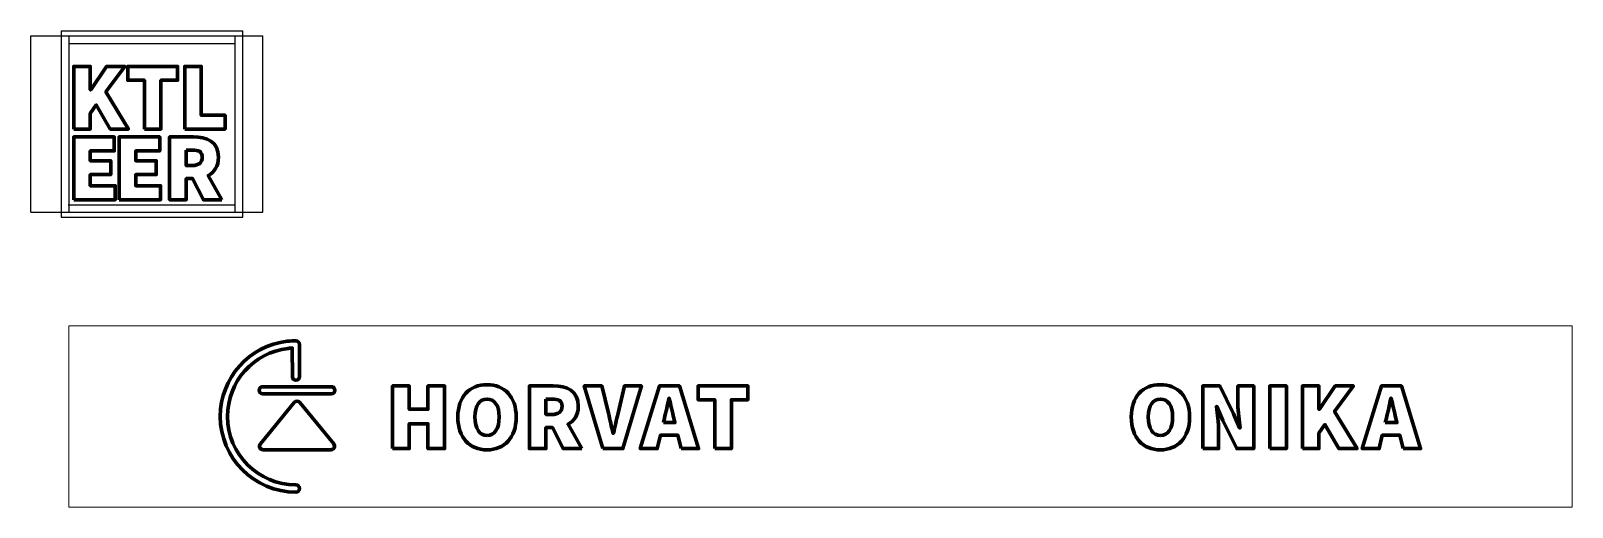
# Model space of a CAD drawing. Header units: centimetres. Extents: x -75 to 2980, y -600 to 345.
import ezdxf

# ---------------------------------------------------------------- set-up
doc = ezdxf.new("R2010")
doc.units = ezdxf.units.CM
doc.layers.add('komp_okvir', color=7, linetype='CONTINUOUS', true_color=0xffffff)
for name, color, linetype, lineweight, true_color in [('okvir', 1, 'CONTINUOUS', 25, 0xff0000), ('slova', 7, 'CONTINUOUS', 25, 0x000000), ('znak', 7, 'CONTINUOUS', 25, 0x000000)]:
    doc.layers.add(name, color=color, linetype=linetype, lineweight=lineweight, true_color=true_color)

msp = doc.modelspace()

# ---------------------------------------------------------------- linework, layer by layer
at = {"layer": 'komp_okvir', "color": 250, "lineweight": 20, "true_color": 0x545454}
msp.add_lwpolyline([(0, -600), (2980, -600), (2980, -240), (0, -240), (0, -600)], close=True, dxfattribs=at)
at = {"layer": 'okvir'}
for p, q in [((-15, 345), (345, 345)), ((-15, 345), (-15, -25)), ((345, -25), (345, 345)), ((-75, -15), (-75, 335)), ((-75, 335), (385, 335)), ((0, 335), (0, -15)), ((0, 320), (330, 320)), ((330, -15), (330, 335)), ((385, -15), (385, 335)), ((-1, 0), (330, 0)), ((-75, -15), (385, -15)), ((-15, -25), (345, -25))]:
    msp.add_line(p, q, dxfattribs=at)
at = {"layer": 'slova', "color": 250, "lineweight": 100, "true_color": 0x545454}
for points, knots in [([(10, 150), (10, 150), (42.9139, 150), (42.9139, 150), (42.9139, 150), (42.9139, 150), (42.9139, 181.014), (42.9139, 181.014), (42.9139, 181.014), (42.9139, 181.014), (54.7862, 197.8668), (54.7862, 197.8668), (54.7862, 197.8668), (54.7862, 197.8668), (82.3622, 150), (82.3622, 150), (82.3622, 150), (82.3622, 150), (118.3635, 150), (118.3635, 150), (118.3635, 150), (118.3635, 150), (73.9369, 223.9025), (73.9369, 223.9025), (73.9369, 223.9025), (73.9369, 223.9025), (111.0872, 274.4494), (111.0872, 274.4494), (111.0872, 274.4494), (111.0872, 274.4494), (75.0859, 274.4494), (75.0859, 274.4494), (75.0859, 274.4494), (75.0859, 274.4494), (43.6784, 228.1162), (43.6784, 228.1162), (43.6784, 228.1162), (43.6784, 228.1162), (42.9139, 228.1162), (42.9139, 228.1162), (42.9139, 228.1162), (42.9139, 228.1162), (42.9139, 274.4494), (42.9139, 274.4494), (42.9139, 274.4494), (42.9139, 274.4494), (10, 274.4494), (10, 274.4494), (10, 274.4494), (10, 274.4494), (10, 150), (10, 150)], [0, 0, 0, 0, 0.071428571, 0.071428571, 0.071428571, 0.071428571, 0.142857143, 0.142857143, 0.142857143, 0.142857143, 0.214285714, 0.214285714, 0.214285714, 0.214285714, 0.285714286, 0.285714286, 0.285714286, 0.285714286, 0.357142857, 0.357142857, 0.357142857, 0.357142857, 0.428571429, 0.428571429, 0.428571429, 0.428571429, 0.5, 0.5, 0.5, 0.5, 0.571428571, 0.571428571, 0.571428571, 0.571428571, 0.642857143, 0.642857143, 0.642857143, 0.642857143, 0.714285714, 0.714285714, 0.714285714, 0.714285714, 0.785714286, 0.785714286, 0.785714286, 0.785714286, 0.857142857, 0.857142857, 0.857142857, 0.857142857, 1, 1, 1, 1]), ([(150, 150), (150, 150), (182.9139, 150), (182.9139, 150), (182.9139, 150), (182.9139, 150), (182.9139, 246.8983), (182.9139, 246.8983), (182.9139, 246.8983), (182.9139, 246.8983), (215.8504, 246.8983), (215.8504, 246.8983), (215.8504, 246.8983), (215.8504, 246.8983), (215.8504, 274.4494), (215.8504, 274.4494), (215.8504, 274.4494), (215.8504, 274.4494), (117.0613, 274.4494), (117.0613, 274.4494), (117.0613, 274.4494), (117.0613, 274.4494), (117.0613, 246.8983), (117.0613, 246.8983), (117.0613, 246.8983), (117.0613, 246.8983), (150, 246.8983), (150, 246.8983), (150, 246.8983), (150, 246.8983), (150, 150), (150, 150)], [0, 0, 0, 0, 0.111111111, 0.111111111, 0.111111111, 0.111111111, 0.222222222, 0.222222222, 0.222222222, 0.222222222, 0.333333333, 0.333333333, 0.333333333, 0.333333333, 0.444444444, 0.444444444, 0.444444444, 0.444444444, 0.555555556, 0.555555556, 0.555555556, 0.555555556, 0.666666667, 0.666666667, 0.666666667, 0.666666667, 0.777777778, 0.777777778, 0.777777778, 0.777777778, 1, 1, 1, 1]), ([(230, 150), (230, 150), (310.0229, 150), (310.0229, 150), (310.0229, 150), (310.0229, 150), (310.0229, 177.5512), (310.0229, 177.5512), (310.0229, 177.5512), (310.0229, 177.5512), (262.9139, 177.5512), (262.9139, 177.5512), (262.9139, 177.5512), (262.9139, 177.5512), (262.9139, 274.4494), (262.9139, 274.4494), (262.9139, 274.4494), (262.9139, 274.4494), (230, 274.4494), (230, 274.4494), (230, 274.4494), (230, 274.4494), (230, 150), (230, 150)], [0, 0, 0, 0, 0.142857143, 0.142857143, 0.142857143, 0.142857143, 0.285714286, 0.285714286, 0.285714286, 0.285714286, 0.428571429, 0.428571429, 0.428571429, 0.428571429, 0.571428571, 0.571428571, 0.571428571, 0.571428571, 0.714285714, 0.714285714, 0.714285714, 0.714285714, 1, 1, 1, 1]), ([(10, 10), (10, 10), (92.3209, 10), (92.3209, 10), (92.3209, 10), (92.3209, 10), (92.3209, 37.5512), (92.3209, 37.5512), (92.3209, 37.5512), (92.3209, 37.5512), (42.9139, 37.5512), (42.9139, 37.5512), (42.9139, 37.5512), (42.9139, 37.5512), (42.9139, 59.7893), (42.9139, 59.7893), (42.9139, 59.7893), (42.9139, 59.7893), (83.5112, 59.7893), (83.5112, 59.7893), (83.5112, 59.7893), (83.5112, 59.7893), (83.5112, 87.3404), (83.5112, 87.3404), (83.5112, 87.3404), (83.5112, 87.3404), (42.9139, 87.3404), (42.9139, 87.3404), (42.9139, 87.3404), (42.9139, 87.3404), (42.9139, 106.8983), (42.9139, 106.8983), (42.9139, 106.8983), (42.9139, 106.8983), (90.4052, 106.8983), (90.4052, 106.8983), (90.4052, 106.8983), (90.4052, 106.8983), (90.4052, 134.4494), (90.4052, 134.4494), (90.4052, 134.4494), (90.4052, 134.4494), (10, 134.4494), (10, 134.4494), (10, 134.4494), (10, 134.4494), (10, 10), (10, 10)], [0, 0, 0, 0, 0.076923077, 0.076923077, 0.076923077, 0.076923077, 0.153846154, 0.153846154, 0.153846154, 0.153846154, 0.230769231, 0.230769231, 0.230769231, 0.230769231, 0.307692308, 0.307692308, 0.307692308, 0.307692308, 0.384615385, 0.384615385, 0.384615385, 0.384615385, 0.461538462, 0.461538462, 0.461538462, 0.461538462, 0.538461538, 0.538461538, 0.538461538, 0.538461538, 0.615384615, 0.615384615, 0.615384615, 0.615384615, 0.692307692, 0.692307692, 0.692307692, 0.692307692, 0.769230769, 0.769230769, 0.769230769, 0.769230769, 0.846153846, 0.846153846, 0.846153846, 0.846153846, 1, 1, 1, 1]), ([(100, 10), (100, 10), (182.3209, 10), (182.3209, 10), (182.3209, 10), (182.3209, 10), (182.3209, 37.5512), (182.3209, 37.5512), (182.3209, 37.5512), (182.3209, 37.5512), (132.9139, 37.5512), (132.9139, 37.5512), (132.9139, 37.5512), (132.9139, 37.5512), (132.9139, 59.7893), (132.9139, 59.7893), (132.9139, 59.7893), (132.9139, 59.7893), (173.5111, 59.7893), (173.5111, 59.7893), (173.5111, 59.7893), (173.5111, 59.7893), (173.5111, 87.3404), (173.5111, 87.3404), (173.5111, 87.3404), (173.5111, 87.3404), (132.9139, 87.3404), (132.9139, 87.3404), (132.9139, 87.3404), (132.9139, 87.3404), (132.9139, 106.8983), (132.9139, 106.8983), (132.9139, 106.8983), (132.9139, 106.8983), (180.4051, 106.8983), (180.4051, 106.8983), (180.4051, 106.8983), (180.4051, 106.8983), (180.4051, 134.4494), (180.4051, 134.4494), (180.4051, 134.4494), (180.4051, 134.4494), (100, 134.4494), (100, 134.4494), (100, 134.4494), (100, 134.4494), (100, 10), (100, 10)], [0, 0, 0, 0, 0.076923077, 0.076923077, 0.076923077, 0.076923077, 0.153846154, 0.153846154, 0.153846154, 0.153846154, 0.230769231, 0.230769231, 0.230769231, 0.230769231, 0.307692308, 0.307692308, 0.307692308, 0.307692308, 0.384615385, 0.384615385, 0.384615385, 0.384615385, 0.461538462, 0.461538462, 0.461538462, 0.461538462, 0.538461538, 0.538461538, 0.538461538, 0.538461538, 0.615384615, 0.615384615, 0.615384615, 0.615384615, 0.692307692, 0.692307692, 0.692307692, 0.692307692, 0.769230769, 0.769230769, 0.769230769, 0.769230769, 0.846153846, 0.846153846, 0.846153846, 0.846153846, 1, 1, 1, 1]), ([(303.7674, 10), (303.7674, 10), (276.7818, 58.249), (276.7818, 58.249), (276.7818, 58.249), (288.8395, 64.7608), (296.8734, 76.4249), (296.8734, 94.2503), (296.8734, 94.2503), (296.8734, 125.2665), (273.9093, 134.4494), (247.0932, 134.4494), (247.0932, 134.4494), (247.0932, 134.4494), (200, 134.4494), (200, 134.4494), (200, 134.4494), (200, 134.4494), (200, 10), (200, 10), (200, 10), (200, 10), (232.9139, 10), (232.9139, 10), (232.9139, 10), (232.9139, 10), (232.9139, 51.7463), (232.9139, 51.7463), (232.9139, 51.7463), (232.9139, 51.7463), (245.5597, 51.7463), (245.5597, 51.7463), (245.5597, 51.7463), (245.5597, 51.7463), (267.0243, 10), (267.0243, 10), (267.0243, 10), (267.0243, 10), (303.7674, 10), (303.7674, 10)], [0, 0, 0, 0, 0.090909091, 0.090909091, 0.090909091, 0.090909091, 0.181818182, 0.181818182, 0.181818182, 0.181818182, 0.272727273, 0.272727273, 0.272727273, 0.272727273, 0.363636364, 0.363636364, 0.363636364, 0.363636364, 0.454545455, 0.454545455, 0.454545455, 0.454545455, 0.545454545, 0.545454545, 0.545454545, 0.545454545, 0.636363636, 0.636363636, 0.636363636, 0.636363636, 0.727272727, 0.727272727, 0.727272727, 0.727272727, 0.818181818, 0.818181818, 0.818181818, 0.818181818, 1, 1, 1, 1]), ([(232.9139, 108.4296), (232.9139, 108.4296), (244.7952, 108.4296), (244.7952, 108.4296), (244.7952, 108.4296), (257.8233, 108.4296), (264.7263, 104.9825), (264.7263, 94.2503), (264.7263, 94.2503), (264.7263, 83.5202), (257.8233, 77.7662), (244.7952, 77.7662), (244.7952, 77.7662), (244.7952, 77.7662), (232.9139, 77.7662), (232.9139, 77.7662), (232.9139, 77.7662), (232.9139, 77.7662), (232.9139, 108.4296), (232.9139, 108.4296)], [0, 0, 0, 0, 0.166666667, 0.166666667, 0.166666667, 0.166666667, 0.333333333, 0.333333333, 0.333333333, 0.333333333, 0.5, 0.5, 0.5, 0.5, 0.666666667, 0.666666667, 0.666666667, 0.666666667, 1, 1, 1, 1]), ([(641.9767, -483.8671), (641.9767, -483.8671), (674.8906, -483.8671), (674.8906, -483.8671), (674.8906, -483.8671), (674.8906, -483.8671), (674.8906, -434.46), (674.8906, -434.46), (674.8906, -434.46), (674.8906, -434.46), (712.0657, -434.46), (712.0657, -434.46), (712.0657, -434.46), (712.0657, -434.46), (712.0657, -483.8671), (712.0657, -483.8671), (712.0657, -483.8671), (712.0657, -483.8671), (744.9796, -483.8671), (744.9796, -483.8671), (744.9796, -483.8671), (744.9796, -483.8671), (744.9796, -359.4154), (744.9796, -359.4154), (744.9796, -359.4154), (744.9796, -359.4154), (712.0657, -359.4154), (712.0657, -359.4154), (712.0657, -359.4154), (712.0657, -359.4154), (712.0657, -405.7599), (712.0657, -405.7599), (712.0657, -405.7599), (712.0657, -405.7599), (674.8906, -405.7599), (674.8906, -405.7599), (674.8906, -405.7599), (674.8906, -405.7599), (674.8906, -359.4154), (674.8906, -359.4154), (674.8906, -359.4154), (674.8906, -359.4154), (641.9767, -359.4154), (641.9767, -359.4154), (641.9767, -359.4154), (641.9767, -359.4154), (641.9767, -483.8671), (641.9767, -483.8671)], [0, 0, 0, 0, 0.076923077, 0.076923077, 0.076923077, 0.076923077, 0.153846154, 0.153846154, 0.153846154, 0.153846154, 0.230769231, 0.230769231, 0.230769231, 0.230769231, 0.307692308, 0.307692308, 0.307692308, 0.307692308, 0.384615385, 0.384615385, 0.384615385, 0.384615385, 0.461538462, 0.461538462, 0.461538462, 0.461538462, 0.538461538, 0.538461538, 0.538461538, 0.538461538, 0.615384615, 0.615384615, 0.615384615, 0.615384615, 0.692307692, 0.692307692, 0.692307692, 0.692307692, 0.769230769, 0.769230769, 0.769230769, 0.769230769, 0.846153846, 0.846153846, 0.846153846, 0.846153846, 1, 1, 1, 1]), ([(829.2163, -486.1651), (863.6863, -486.1651), (887.0327, -462.0519), (887.0327, -421.0633), (887.0327, -421.0633), (887.0327, -380.2648), (863.6863, -357.1174), (829.2163, -357.1174), (829.2163, -357.1174), (794.7372, -357.1174), (771.3908, -380.0816), (771.3908, -421.0633), (771.3908, -421.0633), (771.3908, -462.0519), (794.7372, -486.1651), (829.2163, -486.1651)], [0, 0, 0, 0, 0.2, 0.2, 0.2, 0.2, 0.4, 0.4, 0.4, 0.4, 0.6, 0.6, 0.6, 0.6, 1, 1, 1, 1]), ([(1016.8698, -483.8671), (1016.8698, -483.8671), (989.8841, -435.6181), (989.8841, -435.6181), (989.8841, -435.6181), (1001.9328, -429.1063), (1009.9758, -417.4399), (1009.9758, -399.6146), (1009.9758, -399.6146), (1009.9758, -368.6006), (987.0116, -359.4154), (960.1933, -359.4154), (960.1933, -359.4154), (960.1933, -359.4154), (913.1001, -359.4154), (913.1001, -359.4154), (913.1001, -359.4154), (913.1001, -359.4154), (913.1001, -483.8671), (913.1001, -483.8671), (913.1001, -483.8671), (913.1001, -483.8671), (946.014, -483.8671), (946.014, -483.8671), (946.014, -483.8671), (946.014, -483.8671), (946.014, -442.1208), (946.014, -442.1208), (946.014, -442.1208), (946.014, -442.1208), (958.6621, -442.1208), (958.6621, -442.1208), (958.6621, -442.1208), (958.6621, -442.1208), (980.1176, -483.8671), (980.1176, -483.8671), (980.1176, -483.8671), (980.1176, -483.8671), (1016.8698, -483.8671), (1016.8698, -483.8671)], [0, 0, 0, 0, 0.090909091, 0.090909091, 0.090909091, 0.090909091, 0.181818182, 0.181818182, 0.181818182, 0.181818182, 0.272727273, 0.272727273, 0.272727273, 0.272727273, 0.363636364, 0.363636364, 0.363636364, 0.363636364, 0.454545455, 0.454545455, 0.454545455, 0.454545455, 0.545454545, 0.545454545, 0.545454545, 0.545454545, 0.636363636, 0.636363636, 0.636363636, 0.636363636, 0.727272727, 0.727272727, 0.727272727, 0.727272727, 0.818181818, 0.818181818, 0.818181818, 0.818181818, 1, 1, 1, 1]), ([(1058.6251, -483.8671), (1058.6251, -483.8671), (1098.4488, -483.8671), (1098.4488, -483.8671), (1098.4488, -483.8671), (1098.4488, -483.8671), (1135.2078, -359.4154), (1135.2078, -359.4154), (1135.2078, -359.4154), (1135.2078, -359.4154), (1101.5136, -359.4154), (1101.5136, -359.4154), (1101.5136, -359.4154), (1101.5136, -359.4154), (1088.8814, -413.7939), (1088.8814, -413.7939), (1088.8814, -413.7939), (1085.6266, -427.0164), (1083.1364, -439.8454), (1079.6894, -453.2512), (1079.6894, -453.2512), (1079.6894, -453.2512), (1078.9249, -453.2512), (1078.9249, -453.2512), (1078.9249, -453.2512), (1075.4779, -439.8454), (1073.1799, -427.0164), (1069.7329, -413.8029), (1069.7329, -413.8029), (1069.7329, -413.8029), (1056.7094, -359.4154), (1056.7094, -359.4154), (1056.7094, -359.4154), (1056.7094, -359.4154), (1021.8639, -359.4154), (1021.8639, -359.4154), (1021.8639, -359.4154), (1021.8639, -359.4154), (1058.6251, -483.8671), (1058.6251, -483.8671)], [0, 0, 0, 0, 0.090909091, 0.090909091, 0.090909091, 0.090909091, 0.181818182, 0.181818182, 0.181818182, 0.181818182, 0.272727273, 0.272727273, 0.272727273, 0.272727273, 0.363636364, 0.363636364, 0.363636364, 0.363636364, 0.454545455, 0.454545455, 0.454545455, 0.454545455, 0.545454545, 0.545454545, 0.545454545, 0.545454545, 0.636363636, 0.636363636, 0.636363636, 0.636363636, 0.727272727, 0.727272727, 0.727272727, 0.727272727, 0.818181818, 0.818181818, 0.818181818, 0.818181818, 1, 1, 1, 1]), ([(1213.7153, -483.8671), (1213.7153, -483.8671), (1248.5608, -483.8671), (1248.5608, -483.8671), (1248.5608, -483.8671), (1248.5608, -483.8671), (1210.6528, -359.4154), (1210.6528, -359.4154), (1210.6528, -359.4154), (1210.6528, -359.4154), (1170.8268, -359.4154), (1170.8268, -359.4154), (1170.8268, -359.4154), (1170.8268, -359.4154), (1132.9189, -483.8671), (1132.9189, -483.8671), (1132.9189, -483.8671), (1132.9189, -483.8671), (1166.6153, -483.8671), (1166.6153, -483.8671), (1166.6153, -483.8671), (1166.6153, -483.8671), (1172.7426, -457.4401), (1172.7426, -457.4401), (1172.7426, -457.4401), (1172.7426, -457.4401), (1207.5881, -457.4401), (1207.5881, -457.4401), (1207.5881, -457.4401), (1207.5881, -457.4401), (1213.7153, -483.8671), (1213.7153, -483.8671)], [0, 0, 0, 0, 0.111111111, 0.111111111, 0.111111111, 0.111111111, 0.222222222, 0.222222222, 0.222222222, 0.222222222, 0.333333333, 0.333333333, 0.333333333, 0.333333333, 0.444444444, 0.444444444, 0.444444444, 0.444444444, 0.555555556, 0.555555556, 0.555555556, 0.555555556, 0.666666667, 0.666666667, 0.666666667, 0.666666667, 0.777777778, 0.777777778, 0.777777778, 0.777777778, 1, 1, 1, 1]), ([(1280.5247, -483.8671), (1280.5247, -483.8671), (1313.4386, -483.8671), (1313.4386, -483.8671), (1313.4386, -483.8671), (1313.4386, -483.8671), (1313.4386, -386.9688), (1313.4386, -386.9688), (1313.4386, -386.9688), (1313.4386, -386.9688), (1346.3774, -386.9688), (1346.3774, -386.9688), (1346.3774, -386.9688), (1346.3774, -386.9688), (1346.3774, -359.4154), (1346.3774, -359.4154), (1346.3774, -359.4154), (1346.3774, -359.4154), (1247.5882, -359.4154), (1247.5882, -359.4154), (1247.5882, -359.4154), (1247.5882, -359.4154), (1247.5882, -386.9688), (1247.5882, -386.9688), (1247.5882, -386.9688), (1247.5882, -386.9688), (1280.5247, -386.9688), (1280.5247, -386.9688), (1280.5247, -386.9688), (1280.5247, -386.9688), (1280.5247, -483.8671), (1280.5247, -483.8671)], [0, 0, 0, 0, 0.111111111, 0.111111111, 0.111111111, 0.111111111, 0.222222222, 0.222222222, 0.222222222, 0.222222222, 0.333333333, 0.333333333, 0.333333333, 0.333333333, 0.444444444, 0.444444444, 0.444444444, 0.444444444, 0.555555556, 0.555555556, 0.555555556, 0.555555556, 0.666666667, 0.666666667, 0.666666667, 0.666666667, 0.777777778, 0.777777778, 0.777777778, 0.777777778, 1, 1, 1, 1]), ([(2163.8878, -486.1628), (2198.3646, -486.1628), (2221.7133, -462.0496), (2221.7133, -421.061), (2221.7133, -421.061), (2221.7133, -380.2715), (2198.3646, -357.1174), (2163.8878, -357.1174), (2163.8878, -357.1174), (2129.4178, -357.1174), (2106.0714, -380.0815), (2106.0714, -421.061), (2106.0714, -421.061), (2106.0714, -462.0496), (2129.4178, -486.1628), (2163.8878, -486.1628)], [0, 0, 0, 0, 0.2, 0.2, 0.2, 0.2, 0.4, 0.4, 0.4, 0.4, 0.6, 0.6, 0.6, 0.6, 1, 1, 1, 1]), ([(2247.7716, -483.8648), (2247.7716, -483.8648), (2279.1543, -483.8648), (2279.1543, -483.8648), (2279.1543, -483.8648), (2279.1543, -483.8648), (2279.1543, -447.8726), (2279.1543, -447.8726), (2279.1543, -447.8726), (2279.1543, -432.551), (2276.4808, -414.5583), (2274.9496, -400.3881), (2274.9496, -400.3881), (2274.9496, -400.3881), (2275.7163, -400.3881), (2275.7163, -400.3881), (2275.7163, -400.3881), (2275.7163, -400.3881), (2287.5886, -428.1473), (2287.5886, -428.1473), (2287.5886, -428.1473), (2287.5886, -428.1473), (2315.1804, -483.8648), (2315.1804, -483.8648), (2315.1804, -483.8648), (2315.1804, -483.8648), (2348.8611, -483.8648), (2348.8611, -483.8648), (2348.8611, -483.8648), (2348.8611, -483.8648), (2348.8611, -359.4154), (2348.8611, -359.4154), (2348.8611, -359.4154), (2348.8611, -359.4154), (2317.4784, -359.4154), (2317.4784, -359.4154), (2317.4784, -359.4154), (2317.4784, -359.4154), (2317.4784, -395.4076), (2317.4784, -395.4076), (2317.4784, -395.4076), (2317.4784, -410.7291), (2320.1587, -429.4886), (2321.6922, -442.892), (2321.6922, -442.892), (2321.6922, -442.892), (2320.9254, -442.892), (2320.9254, -442.892), (2320.9254, -442.892), (2320.9254, -442.892), (2309.0532, -414.9406), (2309.0532, -414.9406), (2309.0532, -414.9406), (2309.0532, -414.9406), (2281.4613, -359.4154), (2281.4613, -359.4154), (2281.4613, -359.4154), (2281.4613, -359.4154), (2247.7716, -359.4154), (2247.7716, -359.4154), (2247.7716, -359.4154), (2247.7716, -359.4154), (2247.7716, -483.8648), (2247.7716, -483.8648)], [0, 0, 0, 0, 0.058823529, 0.058823529, 0.058823529, 0.058823529, 0.117647059, 0.117647059, 0.117647059, 0.117647059, 0.176470588, 0.176470588, 0.176470588, 0.176470588, 0.235294118, 0.235294118, 0.235294118, 0.235294118, 0.294117647, 0.294117647, 0.294117647, 0.294117647, 0.352941176, 0.352941176, 0.352941176, 0.352941176, 0.411764706, 0.411764706, 0.411764706, 0.411764706, 0.470588235, 0.470588235, 0.470588235, 0.470588235, 0.529411765, 0.529411765, 0.529411765, 0.529411765, 0.588235294, 0.588235294, 0.588235294, 0.588235294, 0.647058824, 0.647058824, 0.647058824, 0.647058824, 0.705882353, 0.705882353, 0.705882353, 0.705882353, 0.764705882, 0.764705882, 0.764705882, 0.764705882, 0.823529412, 0.823529412, 0.823529412, 0.823529412, 0.882352941, 0.882352941, 0.882352941, 0.882352941, 1, 1, 1, 1]), ([(2380.7368, -483.8648), (2380.7368, -483.8648), (2413.6507, -483.8648), (2413.6507, -483.8648), (2413.6507, -483.8648), (2413.6507, -483.8648), (2413.6507, -359.4154), (2413.6507, -359.4154), (2413.6507, -359.4154), (2413.6507, -359.4154), (2380.7368, -359.4154), (2380.7368, -359.4154), (2380.7368, -359.4154), (2380.7368, -359.4154), (2380.7368, -483.8648), (2380.7368, -483.8648)], [0, 0, 0, 0, 0.2, 0.2, 0.2, 0.2, 0.4, 0.4, 0.4, 0.4, 0.6, 0.6, 0.6, 0.6, 1, 1, 1, 1]), ([(2445.2097, -483.8648), (2445.2097, -483.8648), (2478.1236, -483.8648), (2478.1236, -483.8648), (2478.1236, -483.8648), (2478.1236, -483.8648), (2478.1236, -452.8508), (2478.1236, -452.8508), (2478.1236, -452.8508), (2478.1236, -452.8508), (2489.9959, -435.998), (2489.9959, -435.998), (2489.9959, -435.998), (2489.9959, -435.998), (2517.5719, -483.8648), (2517.5719, -483.8648), (2517.5719, -483.8648), (2517.5719, -483.8648), (2553.5754, -483.8648), (2553.5754, -483.8648), (2553.5754, -483.8648), (2553.5754, -483.8648), (2509.1467, -409.9623), (2509.1467, -409.9623), (2509.1467, -409.9623), (2509.1467, -409.9623), (2546.2969, -359.4154), (2546.2969, -359.4154), (2546.2969, -359.4154), (2546.2969, -359.4154), (2510.2957, -359.4154), (2510.2957, -359.4154), (2510.2957, -359.4154), (2510.2957, -359.4154), (2478.8904, -405.7486), (2478.8904, -405.7486), (2478.8904, -405.7486), (2478.8904, -405.7486), (2478.1236, -405.7486), (2478.1236, -405.7486), (2478.1236, -405.7486), (2478.1236, -405.7486), (2478.1236, -359.4154), (2478.1236, -359.4154), (2478.1236, -359.4154), (2478.1236, -359.4154), (2445.2097, -359.4154), (2445.2097, -359.4154), (2445.2097, -359.4154), (2445.2097, -359.4154), (2445.2097, -483.8648), (2445.2097, -483.8648)], [0, 0, 0, 0, 0.071428571, 0.071428571, 0.071428571, 0.071428571, 0.142857143, 0.142857143, 0.142857143, 0.142857143, 0.214285714, 0.214285714, 0.214285714, 0.214285714, 0.285714286, 0.285714286, 0.285714286, 0.285714286, 0.357142857, 0.357142857, 0.357142857, 0.357142857, 0.428571429, 0.428571429, 0.428571429, 0.428571429, 0.5, 0.5, 0.5, 0.5, 0.571428571, 0.571428571, 0.571428571, 0.571428571, 0.642857143, 0.642857143, 0.642857143, 0.642857143, 0.714285714, 0.714285714, 0.714285714, 0.714285714, 0.785714286, 0.785714286, 0.785714286, 0.785714286, 0.857142857, 0.857142857, 0.857142857, 0.857142857, 1, 1, 1, 1]), ([(2644.697, -483.8648), (2644.697, -483.8648), (2679.5425, -483.8648), (2679.5425, -483.8648), (2679.5425, -483.8648), (2679.5425, -483.8648), (2641.6323, -359.4154), (2641.6323, -359.4154), (2641.6323, -359.4154), (2641.6323, -359.4154), (2601.8086, -359.4154), (2601.8086, -359.4154), (2601.8086, -359.4154), (2601.8086, -359.4154), (2563.8983, -483.8648), (2563.8983, -483.8648), (2563.8983, -483.8648), (2563.8983, -483.8648), (2597.5948, -483.8648), (2597.5948, -483.8648), (2597.5948, -483.8648), (2597.5948, -483.8648), (2603.7243, -457.4378), (2603.7243, -457.4378), (2603.7243, -457.4378), (2603.7243, -457.4378), (2638.5675, -457.4378), (2638.5675, -457.4378), (2638.5675, -457.4378), (2638.5675, -457.4378), (2644.697, -483.8648), (2644.697, -483.8648)], [0, 0, 0, 0, 0.111111111, 0.111111111, 0.111111111, 0.111111111, 0.222222222, 0.222222222, 0.222222222, 0.222222222, 0.333333333, 0.333333333, 0.333333333, 0.333333333, 0.444444444, 0.444444444, 0.444444444, 0.444444444, 0.555555556, 0.555555556, 0.555555556, 0.555555556, 0.666666667, 0.666666667, 0.666666667, 0.666666667, 0.777777778, 0.777777778, 0.777777778, 0.777777778, 1, 1, 1, 1]), ([(829.2163, -457.8472), (814.2702, -457.8472), (805.0715, -443.6679), (805.0715, -421.0633), (805.0715, -421.0633), (805.0715, -398.4588), (814.2702, -385.4353), (829.2163, -385.4353), (829.2163, -385.4353), (844.1533, -385.4353), (853.3521, -398.4588), (853.3521, -421.0633), (853.3521, -421.0633), (853.3521, -443.6679), (844.1533, -457.8472), (829.2163, -457.8472)], [0, 0, 0, 0, 0.2, 0.2, 0.2, 0.2, 0.4, 0.4, 0.4, 0.4, 0.6, 0.6, 0.6, 0.6, 1, 1, 1, 1]), ([(946.014, -385.4353), (946.014, -385.4353), (957.8953, -385.4353), (957.8953, -385.4353), (957.8953, -385.4353), (970.9256, -385.4353), (977.8287, -388.8823), (977.8287, -399.6146), (977.8287, -399.6146), (977.8287, -410.3469), (970.9256, -416.1009), (957.8953, -416.1009), (957.8953, -416.1009), (957.8953, -416.1009), (946.014, -416.1009), (946.014, -416.1009), (946.014, -416.1009), (946.014, -416.1009), (946.014, -385.4353), (946.014, -385.4353)], [0, 0, 0, 0, 0.166666667, 0.166666667, 0.166666667, 0.166666667, 0.333333333, 0.333333333, 0.333333333, 0.333333333, 0.5, 0.5, 0.5, 0.5, 0.666666667, 0.666666667, 0.666666667, 0.666666667, 1, 1, 1, 1]), ([(1178.6798, -431.9947), (1178.6798, -431.9947), (1180.7856, -423.3681), (1180.7856, -423.3681), (1180.7856, -423.3681), (1183.8413, -411.4959), (1186.906, -396.5521), (1189.5863, -383.904), (1189.5863, -383.904), (1189.5863, -383.904), (1190.353, -383.904), (1190.353, -383.904), (1190.353, -383.904), (1193.4178, -396.3598), (1196.4803, -411.4959), (1199.5451, -423.3681), (1199.5451, -423.3681), (1199.5451, -423.3681), (1201.6508, -431.9947), (1201.6508, -431.9947), (1201.6508, -431.9947), (1201.6508, -431.9947), (1178.6798, -431.9947), (1178.6798, -431.9947)], [0, 0, 0, 0, 0.142857143, 0.142857143, 0.142857143, 0.142857143, 0.285714286, 0.285714286, 0.285714286, 0.285714286, 0.428571429, 0.428571429, 0.428571429, 0.428571429, 0.571428571, 0.571428571, 0.571428571, 0.571428571, 0.714285714, 0.714285714, 0.714285714, 0.714285714, 1, 1, 1, 1]), ([(2163.8878, -457.8449), (2148.9418, -457.8449), (2139.7498, -443.6656), (2139.7498, -421.061), (2139.7498, -421.061), (2139.7498, -398.4565), (2148.9418, -385.4352), (2163.8878, -385.4352), (2163.8878, -385.4352), (2178.8316, -385.4352), (2188.0327, -398.4565), (2188.0327, -421.061), (2188.0327, -421.061), (2188.0327, -443.6656), (2178.8316, -457.8449), (2163.8878, -457.8449)], [0, 0, 0, 0, 0.2, 0.2, 0.2, 0.2, 0.4, 0.4, 0.4, 0.4, 0.6, 0.6, 0.6, 0.6, 1, 1, 1, 1]), ([(2609.6593, -431.9924), (2609.6593, -431.9924), (2611.7673, -423.3681), (2611.7673, -423.3681), (2611.7673, -423.3681), (2614.8298, -411.4936), (2617.8946, -396.5498), (2620.5748, -383.9017), (2620.5748, -383.9017), (2620.5748, -383.9017), (2621.3416, -383.9017), (2621.3416, -383.9017), (2621.3416, -383.9017), (2624.4063, -396.3575), (2627.4688, -411.4936), (2630.5245, -423.3681), (2630.5245, -423.3681), (2630.5245, -423.3681), (2632.6325, -431.9924), (2632.6325, -431.9924), (2632.6325, -431.9924), (2632.6325, -431.9924), (2609.6593, -431.9924), (2609.6593, -431.9924)], [0, 0, 0, 0, 0.142857143, 0.142857143, 0.142857143, 0.142857143, 0.285714286, 0.285714286, 0.285714286, 0.285714286, 0.428571429, 0.428571429, 0.428571429, 0.428571429, 0.571428571, 0.571428571, 0.571428571, 0.571428571, 0.714285714, 0.714285714, 0.714285714, 0.714285714, 1, 1, 1, 1])]:
    msp.add_open_spline(points, degree=3, knots=knots, dxfattribs=at)
at = {"layer": 'znak', "color": 250, "lineweight": 100, "true_color": 0x545454}
for points, knots in [([(450.5371, -570), (367.782, -570), (300.4576, -502.6722), (300.4576, -419.9146), (300.4576, -419.9146), (300.4576, -343.6376), (357.5161, -279.5471), (433.1825, -270.8296), (433.1825, -270.8296), (439.45, -270.1074), (446.6401, -270), (450.3637, -270), (450.3637, -270), (454.314, -270), (457.515, -273.195), (457.5243, -277.1428), (457.5243, -277.1428), (457.5243, -277.1428), (457.6943, -340.9787), (457.6943, -340.9787), (457.6943, -340.9787), (457.7027, -344.9349), (454.5051, -348.1485), (450.5515, -348.157), (450.5515, -348.157), (450.5515, -348.157), (450.5337, -348.157), (450.5337, -348.157), (450.5337, -348.157), (446.5835, -348.157), (443.3825, -344.9653), (443.374, -341.0151), (443.374, -341.0151), (443.374, -341.0151), (443.2218, -284.4581), (443.2218, -284.4581), (443.2218, -284.4581), (440.5063, -284.5621), (437.5438, -284.7439), (434.8232, -285.0577), (434.8232, -285.0577), (366.3858, -292.9396), (314.7787, -350.914), (314.7787, -419.9146), (314.7787, -419.9146), (314.7787, -494.775), (375.6792, -555.6789), (450.5371, -555.6789), (450.5371, -555.6789), (454.4899, -555.6789), (457.6968, -558.8867), (457.6968, -562.8395), (457.6968, -562.8395), (457.6968, -566.7923), (454.4899, -570), (450.5371, -570)], [0, 0, 0, 0, 0.066666667, 0.066666667, 0.066666667, 0.066666667, 0.133333333, 0.133333333, 0.133333333, 0.133333333, 0.2, 0.2, 0.2, 0.2, 0.266666667, 0.266666667, 0.266666667, 0.266666667, 0.333333333, 0.333333333, 0.333333333, 0.333333333, 0.4, 0.4, 0.4, 0.4, 0.466666667, 0.466666667, 0.466666667, 0.466666667, 0.533333333, 0.533333333, 0.533333333, 0.533333333, 0.6, 0.6, 0.6, 0.6, 0.666666667, 0.666666667, 0.666666667, 0.666666667, 0.733333333, 0.733333333, 0.733333333, 0.733333333, 0.8, 0.8, 0.8, 0.8, 0.866666667, 0.866666667, 0.866666667, 0.866666667, 1, 1, 1, 1]), ([(520.5915, -375.2743), (520.5915, -375.2743), (384.866, -375.2743), (384.866, -375.2743), (384.866, -375.2743), (380.9098, -375.2743), (377.7055, -372.07), (377.7055, -368.1138), (377.7055, -368.1138), (377.7055, -364.1585), (380.9098, -360.9541), (384.866, -360.9541), (384.866, -360.9541), (384.866, -360.9541), (520.5915, -360.9541), (520.5915, -360.9541), (520.5915, -360.9541), (524.5443, -360.9541), (527.752, -364.1585), (527.752, -368.1138), (527.752, -368.1138), (527.752, -372.07), (524.5443, -375.2743), (520.5915, -375.2743)], [0, 0, 0, 0, 0.142857143, 0.142857143, 0.142857143, 0.142857143, 0.285714286, 0.285714286, 0.285714286, 0.285714286, 0.428571429, 0.428571429, 0.428571429, 0.428571429, 0.571428571, 0.571428571, 0.571428571, 0.571428571, 0.714285714, 0.714285714, 0.714285714, 0.714285714, 1, 1, 1, 1]), ([(519.9623, -486.0119), (519.9623, -486.0119), (385.4927, -486.0119), (385.4927, -486.0119), (385.4927, -486.0119), (382.7239, -486.0119), (380.2062, -484.4186), (379.0214, -481.9153), (379.0214, -481.9153), (377.8374, -479.4121), (378.2011, -476.4496), (379.955, -474.3108), (379.955, -474.3108), (379.955, -474.3108), (447.1932, -392.3854), (447.1932, -392.3854), (447.1932, -392.3854), (449.9079, -389.0711), (455.547, -389.0711), (458.2617, -392.3854), (458.2617, -392.3854), (458.2617, -392.3854), (525.4965, -474.3108), (525.4965, -474.3108), (525.4965, -474.3108), (527.2539, -476.4496), (527.6175, -479.4121), (526.4361, -481.9153), (526.4361, -481.9153), (525.2521, -484.4186), (522.7311, -486.0119), (519.9623, -486.0119)], [0, 0, 0, 0, 0.111111111, 0.111111111, 0.111111111, 0.111111111, 0.222222222, 0.222222222, 0.222222222, 0.222222222, 0.333333333, 0.333333333, 0.333333333, 0.333333333, 0.444444444, 0.444444444, 0.444444444, 0.444444444, 0.555555556, 0.555555556, 0.555555556, 0.555555556, 0.666666667, 0.666666667, 0.666666667, 0.666666667, 0.777777778, 0.777777778, 0.777777778, 0.777777778, 1, 1, 1, 1])]:
    msp.add_open_spline(points, degree=3, knots=knots, dxfattribs=at)

doc.saveas('drawing.dxf')
